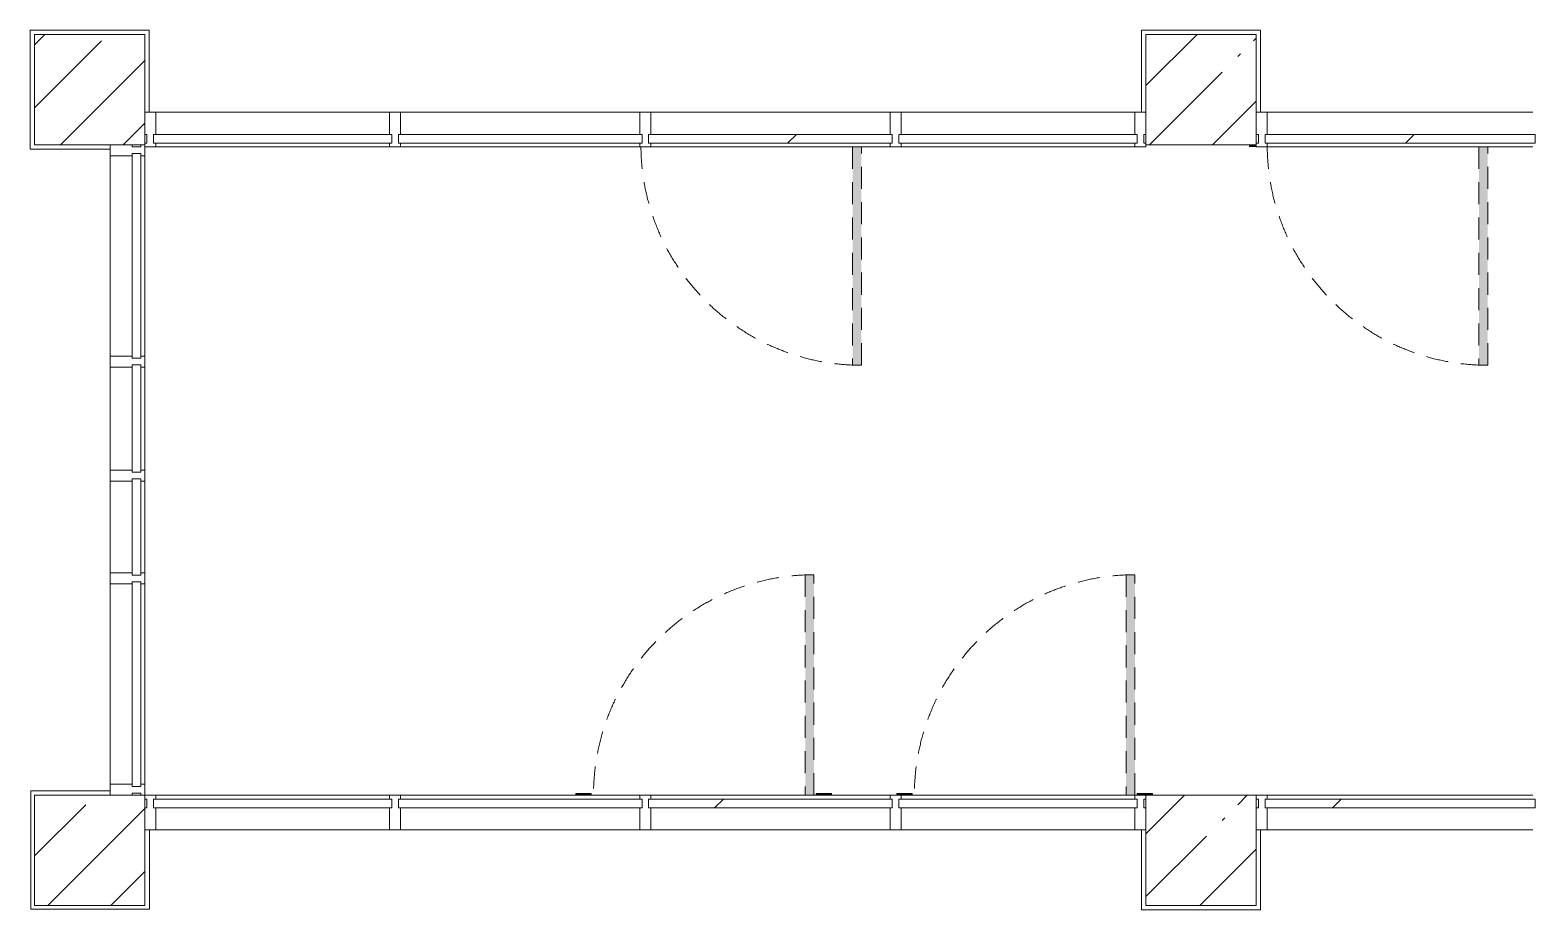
# Model space of a CAD drawing. Header units: millimetres. Extents: x 81382 to 274764, y -8553 to 29000.
# Drawn here: x 221274 to 228089, y 15130 to 19120 of the extents above; entities that cross this region are included whole.
import ezdxf

# ---------------------------------------------------------------- set-up
doc = ezdxf.new("R2010")
doc.units = ezdxf.units.MM
doc.linetypes.add('200_ШТРИХ__ш1_п0_6_', pattern=[160, 100, -60])
for name, color, linetype, lineweight in [('A-DETL-MBND-1', 7, '200_ШТРИХ__ш1_п0_6_', 9), ('A-GLAZ-CURT-2', 7, 'Continuous', 5), ('A-GLAZ-CWMG-2', 7, 'Continuous', 5), ('S-COLS-1', 7, 'Continuous', 5)]:
    doc.layers.add(name, color=color, linetype=linetype, lineweight=lineweight)
doc.layers.add('A-FLOR-2', color=7, linetype='Continuous', lineweight=5, true_color=0xaaaaaa)

# ---------------------------------------------------------------- blocks, each defined once
blk = doc.blocks.new('110_Дверь_СКБ_1Ст_Внутренняя1 - Д-4 1100x2100h_су мгн-V228-3_9_3_птичка')
at = {"layer": 'A-DETL-MBND-1'}
for points in [[(-447.5, 1100), (-487.5, 1100), (-487.5, 110), (-447.5, 110), (-447.5, 537.6)], [(562.5, 108), (562.5, 100), (592.5, 100), (592.5, 108)]]:
    blk.add_hatch(color=256, dxfattribs=at).paths.add_polyline_path(points)
for p, q in [((-487.5, 1100), (-487.5, 110)), ((-447.5, 1100), (-487.5, 1100)), ((-447.5, 110), (-447.5, 1100)), ((592.5, 108), (562.5, 108)), ((592.5, 100), (592.5, 108))]:
    blk.add_line(p, q, dxfattribs=at)
blk.add_arc((-487.5, 100), 1000, 0.57956, 90, dxfattribs=at)
blk = doc.blocks.new('110_Дверь_СКБ_1Ст_Внутренняя1 - Д-4 1100x2100h_су мгн-V229-3_9_3_птичка')
at = {"layer": 'A-DETL-MBND-1'}
blk.add_hatch(color=256, dxfattribs=at).paths.add_polyline_path([(-447.5, 1100), (-487.5, 1100), (-487.5, 110), (-447.5, 110), (-447.5, 537.6)])
for p, q in [((-487.5, 1100), (-487.5, 110)), ((-447.5, 1100), (-487.5, 1100)), ((-447.5, 110), (-447.5, 1100))]:
    blk.add_line(p, q, dxfattribs=at)
blk.add_arc((-487.5, 100), 1000, 0.57956, 90, dxfattribs=at)
blk = doc.blocks.new('BSC_Колонна _Прямоугольная - 500х500-V244-3_9_3_птичка')
at = {"layer": 'S-COLS-1'}
h = blk.add_hatch(dxfattribs=at)
h.set_pattern_fill('FP_121', color=256, style=0, pattern_type=2)
h.set_pattern_definition([(45, (-73790, -15400), (-285.1231, 285.1231), []), (45, (-73504.88, -15400), (-285.1231, 285.1231), [504.031, -100.806, 16.764, -84.042])])
h.paths.add_polyline_path([(-250, -250), (250, -250), (250, 250), (-250, 250)])
for p, q in [((250, 250), (-250, 250)), ((-250, 250), (-250, -250)), ((250, -250), (250, 250)), ((-250, -250), (250, -250))]:
    blk.add_line(p, q, dxfattribs=at)
blk = doc.blocks.new('BSC_Колонна _Прямоугольная - 500х500-V245-3_9_3_птичка')
at = {"layer": 'S-COLS-1'}
h = blk.add_hatch(dxfattribs=at)
h.set_pattern_fill('FP_122', color=256, style=0, pattern_type=2)
h.set_pattern_definition([(45, (-78830, -15400), (-285.1231, 285.1231), []), (45, (-78544.88, -15400), (-285.1231, 285.1231), [504.031, -100.806, 16.764, -84.042])])
h.paths.add_polyline_path([(-250, -250), (250, -250), (250, 250), (-250, 250)])
for p, q in [((250, 250), (-250, 250)), ((-250, 250), (-250, -250)), ((250, -250), (250, 250)), ((-250, -250), (250, -250))]:
    blk.add_line(p, q, dxfattribs=at)
blk = doc.blocks.new('110_Дверь_СКБ_1Ст_Внутренняя1 - Д-4 _л_ 1100x2100h_су мгн-32399984-3_9_3_птичка')
at = {"layer": 'A-DETL-MBND-1'}
for points in [[(472.5, 40), (512.5, 40), (512.5, 1040), (472.5, 1040), (472.5, 108)], [(-547.5, 40), (-497.5, 40), (-497.5, 48), (-567.5, 48), (-567.5, 40), (-557.5, 40)], [(562.5, 40), (592.5, 40), (592.5, 48), (522.5, 48), (522.5, 40), (552.5, 40)]]:
    blk.add_hatch(color=256, dxfattribs=at).paths.add_polyline_path(points)
for p, q in [((512.5, 1040), (472.5, 1040)), ((472.5, 1040), (472.5, 40)), ((512.5, 40), (512.5, 1040)), ((-497.5, 48), (-567.5, 48)), ((-567.5, 48), (-567.5, 40)), ((-497.5, 40), (-497.5, 48)), ((592.5, 48), (522.5, 48)), ((522.5, 48), (522.5, 40)), ((592.5, 40), (592.5, 48))]:
    blk.add_line(p, q, dxfattribs=at)
blk.add_arc((512.5, 40), 1000, 90, 180, dxfattribs=at)
blk = doc.blocks.new('Системная панель - Стекло - 40мм-23562586-3_9_3_птичка')
at = {"layer": 'A-GLAZ-CURT-2'}
for p, q in [((464.2, 0), (-464.2, 0)), ((-464.2, 0), (-464.2, -40)), ((-464.2, -40), (464.2, -40)), ((464.2, -40), (464.2, 0))]:
    blk.add_line(p, q, dxfattribs=at)
blk = doc.blocks.new('Системная панель - Стекло - 40мм-24234994-3_9_3_птичка')
at = {"layer": 'A-GLAZ-CURT-2'}
for p, q in [((243.3, 0), (-243.3, 0)), ((-243.3, 0), (-243.3, -40)), ((243.3, -40), (243.3, 0)), ((-243.3, -40), (243.3, -40))]:
    blk.add_line(p, q, dxfattribs=at)
blk = doc.blocks.new('Прямоугольный импост - Импост структурный с накладкой - 160мм Темный-31239176-3_9_3_птичка')
at = {"layer": 'A-GLAZ-CWMG-2'}
for p, q in [((73883, 17641.7), (73883, 18550)), ((74040, 17641.7), (74040, 18550))]:
    blk.add_line(p, q, dxfattribs=at)
blk = doc.blocks.new('Прямоугольный импост - Импост структурный с накладкой - 160мм Темный-31239177-3_9_3_птичка')
at = {"layer": 'A-GLAZ-CWMG-2'}
for p, q in [((73883, 17125), (73883, 17591.7)), ((74040, 17125), (74040, 17591.7))]:
    blk.add_line(p, q, dxfattribs=at)
blk = doc.blocks.new('Прямоугольный импост - Импост структурный с накладкой - 160мм Темный-31239202-3_9_3_птичка')
at = {"layer": 'A-GLAZ-CWMG-2'}
for p, q in [((-50, 40), (-50, 140)), ((-50, 140), (0, 140)), ((-40, 40), (-50, 40)), ((-50, -17), (-50, 0)), ((-50, 0), (-40, 0)), ((-40, 0), (-40, 40)), ((-10, 40), (-10, 0)), ((0, 40), (-10, 40)), ((-10, 0), (0, 0)), ((0, -17), (-50, -17))]:
    blk.add_line(p, q, dxfattribs=at)
blk = doc.blocks.new('Прямоугольный импост - Импост структурный с накладкой - 160мм Темный-31239205-3_9_3_птичка')
at = {"layer": 'A-GLAZ-CWMG-2'}
for p, q in [((0, 140), (-50, 140)), ((-50, 140), (-50, 40)), ((-50, 40), (-40, 40)), ((-40, 0), (-50, 0)), ((-50, 0), (-50, -17)), ((-40, 40), (-40, 0)), ((-10, 0), (-10, 40)), ((-10, 40), (0, 40)), ((0, 0), (-10, 0)), ((-50, -17), (0, -17))]:
    blk.add_line(p, q, dxfattribs=at)
blk = doc.blocks.new('Прямоугольный импост - Импост структурный с накладкой - 160мм Темный-31239180-3_9_3_птичка')
at = {"layer": 'A-GLAZ-CWMG-2'}
for p, q in [((-25, 40), (-25, 140)), ((-25, 140), (25, 140)), ((25, 140), (25, 40)), ((-15, 40), (-25, 40)), ((-25, -17), (-25, 0)), ((-25, 0), (-15, 0)), ((-15, 0), (-15, 40)), ((15, 40), (15, 0)), ((25, 40), (15, 40)), ((15, 0), (25, 0)), ((25, 0), (25, -17)), ((25, -17), (-25, -17))]:
    blk.add_line(p, q, dxfattribs=at)
blk = doc.blocks.new('110_Дверь_СКБ_1Ст_Внутренняя1 - Д-5 _л_ 1100x2100h_су мгн EIW30-32897889-3_9_3_птичка')
at = {"layer": 'A-DETL-MBND-1'}
for points in [[(472.5, 40), (512.5, 40), (512.5, 1040), (472.5, 1040), (472.5, 238.6)], [(-567.5, 40), (-497.5, 40), (-497.5, 48), (-567.5, 48)], [(522.5, 40), (592.5, 40), (592.5, 48), (522.5, 48)]]:
    blk.add_hatch(color=256, dxfattribs=at).paths.add_polyline_path(points)
for p, q in [((512.5, 1040), (472.5, 1040)), ((472.5, 1040), (472.5, 40)), ((512.5, 40), (512.5, 1040)), ((-497.5, 48), (-567.5, 48)), ((-567.5, 48), (-567.5, 40)), ((-497.5, 40), (-497.5, 48)), ((592.5, 48), (522.5, 48)), ((522.5, 48), (522.5, 40)), ((592.5, 40), (592.5, 48))]:
    blk.add_line(p, q, dxfattribs=at)
blk.add_arc((512.5, 40), 1000, 90, 180, dxfattribs=at)
blk = doc.blocks.new('BSC_Колонна _Прямоугольная - 500х500-V297-3_9_3_птичка')
at = {"layer": 'S-COLS-1'}
h = blk.add_hatch(dxfattribs=at)
h.set_pattern_fill('FP_128', color=256, style=0, pattern_type=2)
h.set_pattern_definition([(45, (-73790, -18850), (-285.1231, 285.1231), []), (45, (-73504.88, -18850), (-285.1231, 285.1231), [504.031, -100.806, 16.764, -84.042])])
h.paths.add_polyline_path([(-141.4, -250), (250, -250), (250, 250), (-250, 250), (-250, -250)])
for p, q in [((250, 250), (-250, 250)), ((-250, 250), (-250, -250)), ((250, -250), (250, 250)), ((-250, -250), (250, -250))]:
    blk.add_line(p, q, dxfattribs=at)
blk = doc.blocks.new('BSC_Колонна _Прямоугольная - 500х500-V298-3_9_3_птичка')
at = {"layer": 'S-COLS-1'}
h = blk.add_hatch(dxfattribs=at)
h.set_pattern_fill('FP_129', color=256, style=0, pattern_type=2)
h.set_pattern_definition([(45, (-78830, -18850), (-285.1231, 285.1231), []), (45, (-78544.88, -18850), (-285.1231, 285.1231), [504.031, -100.806, 16.764, -84.042])])
h.paths.add_polyline_path([(-250, -250), (250, -250), (250, 250), (-250, 250), (-250, -109.1)])
for p, q in [((250, 250), (-250, 250)), ((-250, 250), (-250, -250)), ((250, -250), (250, 250)), ((-250, -250), (250, -250))]:
    blk.add_line(p, q, dxfattribs=at)
blk = doc.blocks.new('Системная панель - Стекло - 40мм-24234969-3_9_3_птичка')
at = {"layer": 'A-GLAZ-CURT-2'}
for p, q in [((540, 40), (-540, 40)), ((-540, 40), (-540, 0)), ((-540, 0), (540, 0)), ((540, 0), (540, 40))]:
    blk.add_line(p, q, dxfattribs=at)
blk = doc.blocks.new('Прямоугольный импост - Импост структурный с накладкой - 160мм-23562401-3_9_3_птичка')
at = {"layer": 'A-GLAZ-CWMG-2'}
for p, q in [((75150, 18747), (74090, 18747)), ((75150, 18590), (74090, 18590))]:
    blk.add_line(p, q, dxfattribs=at)
blk = doc.blocks.new('Прямоугольный импост - Импост структурный с накладкой - 160мм-23618922-3_9_3_птичка')
at = {"layer": 'A-GLAZ-CWMG-2'}
for p, q in [((-50, 0), (-50, 17)), ((-50, 17), (0, 17)), ((-40, 0), (-50, 0)), ((-40, -40), (-40, 0)), ((0, 0), (-10, 0)), ((-10, 0), (-10, -40)), ((0, 17), (0, 7)), ((-50, -140), (-50, -40)), ((-50, -40), (-40, -40)), ((-10, -40), (0, -40)), ((0, -140), (-50, -140))]:
    blk.add_line(p, q, dxfattribs=at)
blk = doc.blocks.new('Прямоугольный импост - Импост структурный с накладкой - 160мм-23618923-3_9_3_птичка')
at = {"layer": 'A-GLAZ-CWMG-2'}
for p, q in [((0, 17), (-50, 17)), ((-50, 17), (-50, 0)), ((-50, 0), (-40, 0)), ((-40, 0), (-40, -40)), ((-10, -40), (-10, 0)), ((-10, 0), (0, 0)), ((0, 7), (0, 17)), ((-40, -40), (-50, -40)), ((-50, -40), (-50, -140)), ((0, -40), (-10, -40)), ((-50, -140), (0, -140))]:
    blk.add_line(p, q, dxfattribs=at)
blk = doc.blocks.new('Системная панель - Стекло - 40мм-24234970-3_9_3_птичка')
at = {"layer": 'A-GLAZ-CURT-2'}
h = blk.add_hatch(dxfattribs=at)
h.set_pattern_fill('FP_132', color=256, style=0, pattern_type=2)
h.set_pattern_definition([(45, (-77377.5, -18107), (-1414.214, 1414.214), [1000, -3000]), (45, (-78377.5, -18607), (-1414.214, 1414.214), [3000, -1000]), (45, (-76377.5, -19107), (-1414.214, 1414.214), [1000, -3000])])
h.paths.add_polyline_path([(552.5, 0), (552.5, 40), (-552.5, 40), (-552.5, 0), (499.9, 0)])
for p, q in [((552.5, 40), (-552.5, 40)), ((-552.5, 40), (-552.5, 0)), ((-552.5, 0), (552.5, 0)), ((552.5, 0), (552.5, 40))]:
    blk.add_line(p, q, dxfattribs=at)
blk = doc.blocks.new('Прямоугольный импост - Импост структурный с накладкой - 160мм-23562410-3_9_3_птичка')
at = {"layer": 'A-GLAZ-CWMG-2'}
for p, q in [((77420, 18747), (76335, 18747)), ((77420, 18590), (76335, 18590))]:
    blk.add_line(p, q, dxfattribs=at)
blk = doc.blocks.new('Прямоугольный импост - Импост структурный с накладкой - 160мм-23618920-3_9_3_птичка')
at = {"layer": 'A-GLAZ-CWMG-2'}
for p, q in [((-25, 0), (-25, 17)), ((-25, 17), (25, 17)), ((-15, 0), (-25, 0)), ((-15, -40), (-15, 0)), ((25, 0), (15, 0)), ((15, 0), (15, -40)), ((25, 17), (25, 0)), ((-25, -140), (-25, -40)), ((-25, -40), (-15, -40)), ((15, -40), (25, -40)), ((25, -40), (25, -140)), ((25, -140), (-25, -140))]:
    blk.add_line(p, q, dxfattribs=at)
blk = doc.blocks.new('Системная панель - Стекло - 40мм-30335137-3_9_3_птичка')
at = {"layer": 'A-GLAZ-CURT-2'}
for p, q in [((540, 0), (-540, 0)), ((-540, 0), (-540, -40)), ((540, -40), (540, 0)), ((-540, -40), (540, -40))]:
    blk.add_line(p, q, dxfattribs=at)
blk = doc.blocks.new('Прямоугольный импост - Импост структурный с накладкой - 160мм-23562329-3_9_3_птичка')
at = {"layer": 'A-GLAZ-CWMG-2'}
for p, q in [((75150, 15650), (74090, 15650)), ((75150, 15493), (74090, 15493))]:
    blk.add_line(p, q, dxfattribs=at)
blk = doc.blocks.new('Прямоугольный импост - Импост структурный с накладкой - 160мм-30335138-3_9_3_птичка')
at = {"layer": 'A-GLAZ-CWMG-2'}
for p, q in [((-50, 40), (-50, 140)), ((-50, 140), (0, 140)), ((-40, 40), (-50, 40)), ((-50, -17), (-50, 0)), ((-50, 0), (-40, 0)), ((-40, 0), (-40, 40)), ((-10, 40), (-10, 0)), ((0, 40), (-10, 40)), ((-10, 0), (0, 0)), ((0, -17), (-50, -17))]:
    blk.add_line(p, q, dxfattribs=at)
blk = doc.blocks.new('Прямоугольный импост - Импост структурный с накладкой - 160мм-30335139-3_9_3_птичка')
at = {"layer": 'A-GLAZ-CWMG-2'}
for p, q in [((0, 140), (-50, 140)), ((-50, 140), (-50, 40)), ((-50, 40), (-40, 40)), ((-40, 0), (-50, 0)), ((-50, 0), (-50, -17)), ((-40, 40), (-40, 0)), ((-10, 0), (-10, 40)), ((-10, 40), (0, 40)), ((0, 0), (-10, 0)), ((-50, -17), (0, -17))]:
    blk.add_line(p, q, dxfattribs=at)
blk = doc.blocks.new('Системная панель - Стекло - 40мм-30335140-3_9_3_птичка')
at = {"layer": 'A-GLAZ-CURT-2'}
h = blk.add_hatch(dxfattribs=at)
h.set_pattern_fill('FP_133', color=256, style=0, pattern_type=2)
h.set_pattern_definition([(45, (-77377.5, -15133), (-1414.214, 1414.214), [1000, -3000]), (45, (-78377.5, -15633), (-1414.214, 1414.214), [3000, -1000]), (45, (-76377.5, -16133), (-1414.214, 1414.214), [1000, -3000])])
h.paths.add_polyline_path([(552.5, -40), (552.5, 0), (-552.5, 0), (-552.5, -40), (499.9, -40)])
for p, q in [((552.5, 0), (-552.5, 0)), ((-552.5, 0), (-552.5, -40)), ((552.5, -40), (552.5, 0)), ((-552.5, -40), (552.5, -40))]:
    blk.add_line(p, q, dxfattribs=at)
blk = doc.blocks.new('Прямоугольный импост - Импост структурный с накладкой - 160мм-23562331-3_9_3_птичка')
at = {"layer": 'A-GLAZ-CWMG-2'}
for p, q in [((77420, 15650), (76335, 15650)), ((77420, 15493), (76335, 15493))]:
    blk.add_line(p, q, dxfattribs=at)
blk = doc.blocks.new('Прямоугольный импост - Импост структурный с накладкой - 160мм-30335135-3_9_3_птичка')
at = {"layer": 'A-GLAZ-CWMG-2'}
for p, q in [((-25, 40), (-25, 140)), ((-25, 140), (25, 140)), ((25, 140), (25, 40)), ((-15, 40), (-25, 40)), ((-25, -17), (-25, 0)), ((-25, 0), (-15, 0)), ((-15, 0), (-15, 40)), ((15, 40), (15, 0)), ((25, 40), (15, 40)), ((15, 0), (25, 0)), ((25, 0), (25, -17)), ((25, -17), (-25, -17))]:
    blk.add_line(p, q, dxfattribs=at)
blk = doc.blocks.new('Системная панель - Стекло - 40мм-30335156-3_9_3_птичка')
at = {"layer": 'A-GLAZ-CURT-2'}
h = blk.add_hatch(dxfattribs=at)
h.set_pattern_fill('FP_134', color=256, style=0, pattern_type=2)
h.set_pattern_definition([(45, (-80232.5, -15133), (-1414.214, 1414.214), [1000, -3000]), (45, (-81232.5, -15633), (-1414.214, 1414.214), [3000, -1000]), (45, (-79232.5, -16133), (-1414.214, 1414.214), [1000, -3000])])
h.paths.add_polyline_path([(612.5, -40), (612.5, 0), (-612.5, 0), (-612.5, -40), (-490.7, -40)])
for p, q in [((612.5, 0), (-612.5, 0)), ((-612.5, 0), (-612.5, -40)), ((-612.5, -40), (612.5, -40)), ((612.5, -40), (612.5, 0))]:
    blk.add_line(p, q, dxfattribs=at)
blk = doc.blocks.new('Прямоугольный импост - Импост структурный с накладкой - 160мм-23562106-3_9_3_птичка')
at = {"layer": 'A-GLAZ-CWMG-2'}
for p, q in [((80335, 15650), (79130, 15650)), ((80335, 15493), (79130, 15493))]:
    blk.add_line(p, q, dxfattribs=at)
blk = doc.blocks.new('Системная панель - Стекло - 40мм-23618921-3_9_3_птичка')
at = {"layer": 'A-GLAZ-CURT-2'}
h = blk.add_hatch(dxfattribs=at)
h.set_pattern_fill('FP_136', color=256, style=0, pattern_type=2)
h.set_pattern_definition([(45, (-80232.5, -18107), (-1414.214, 1414.214), [1000, -3000]), (45, (-81232.5, -18607), (-1414.214, 1414.214), [3000, -1000]), (45, (-79232.5, -19107), (-1414.214, 1414.214), [1000, -3000])])
h.paths.add_polyline_path([(612.5, 0), (612.5, 40), (-612.5, 40), (-612.5, 0), (-490.7, 0)])
for p, q in [((612.5, 40), (-612.5, 40)), ((-612.5, 40), (-612.5, 0)), ((612.5, 0), (612.5, 40)), ((-612.5, 0), (612.5, 0))]:
    blk.add_line(p, q, dxfattribs=at)
blk = doc.blocks.new('Прямоугольный импост - Импост структурный с накладкой - 160мм-23562040-3_9_3_птичка')
at = {"layer": 'A-GLAZ-CWMG-2'}
for p, q in [((80335, 18747), (79130, 18747)), ((80335, 18590), (79130, 18590))]:
    blk.add_line(p, q, dxfattribs=at)
blk = doc.blocks.new('Системная панель - Стекло - 40мм-V324-3_9_3_птичка')
at = {"layer": 'A-GLAZ-CURT-2'}
for p, q in [((552.5, 40), (-552.5, 40)), ((-552.5, 40), (-552.5, 0)), ((-552.5, 0), (552.5, 0)), ((552.5, 0), (552.5, 40))]:
    blk.add_line(p, q, dxfattribs=at)
blk = doc.blocks.new('Системная панель - Стекло - 40мм-V325-3_9_3_птичка')
at = {"layer": 'A-GLAZ-CURT-2'}
h = blk.add_hatch(dxfattribs=at)
h.set_pattern_fill('FP_157', color=256, style=0, pattern_type=2)
h.set_pattern_definition([(45, (-76242.5, -15133), (-1414.214, 1414.214), [1000, -3000]), (45, (-77242.5, -15633), (-1414.214, 1414.214), [3000, -1000]), (45, (-75242.5, -16133), (-1414.214, 1414.214), [1000, -3000])])
h.paths.add_polyline_path([(552.5, -40), (552.5, 0), (-552.5, 0), (-552.5, -40), (-229.5, -40)])
for p, q in [((552.5, 0), (-552.5, 0)), ((-552.5, 0), (-552.5, -40)), ((552.5, -40), (552.5, 0)), ((-552.5, -40), (552.5, -40))]:
    blk.add_line(p, q, dxfattribs=at)
blk = doc.blocks.new('Прямоугольный импост - Импост структурный с накладкой - 160мм-23562332-3_9_3_птичка')
at = {"layer": 'A-GLAZ-CWMG-2'}
for p, q in [((76285, 15650), (75200, 15650)), ((76285, 15493), (75200, 15493))]:
    blk.add_line(p, q, dxfattribs=at)
blk = doc.blocks.new('Прямоугольный импост - Импост структурный с накладкой - 160мм-30335136-3_9_3_птичка')
at = {"layer": 'A-GLAZ-CWMG-2'}
for p, q in [((-25, 40), (-25, 140)), ((-25, 140), (25, 140)), ((25, 140), (25, 40)), ((-15, 40), (-25, 40)), ((-25, -17), (-25, 0)), ((-25, 0), (-15, 0)), ((-15, 0), (-15, 40)), ((15, 40), (15, 0)), ((25, 40), (15, 40)), ((15, 0), (25, 0)), ((25, 0), (25, -17)), ((25, -17), (-25, -17))]:
    blk.add_line(p, q, dxfattribs=at)
blk = doc.blocks.new('Системная панель - Стекло - 40мм-V326-3_9_3_птичка')
at = {"layer": 'A-GLAZ-CURT-2'}
for p, q in [((540, 0), (-540, 0)), ((-540, 0), (-540, -40)), ((540, -40), (540, 0)), ((-540, -40), (540, -40))]:
    blk.add_line(p, q, dxfattribs=at)
blk = doc.blocks.new('Прямоугольный импост - Импост структурный с накладкой - 160мм-23562335-3_9_3_птичка')
at = {"layer": 'A-GLAZ-CWMG-2'}
for p, q in [((78530, 15650), (77470, 15650)), ((78530, 15493), (77470, 15493))]:
    blk.add_line(p, q, dxfattribs=at)
blk = doc.blocks.new('Системная панель - Стекло - 40мм-V327-3_9_3_птичка')
at = {"layer": 'A-GLAZ-CURT-2'}
for p, q in [((540, 40), (-540, 40)), ((-540, 40), (-540, 0)), ((-540, 0), (540, 0)), ((540, 0), (540, 40))]:
    blk.add_line(p, q, dxfattribs=at)
blk = doc.blocks.new('Системная панель - Стекло - 40мм-23562590-3_9_3_птичка')
at = {"layer": 'A-GLAZ-CURT-2'}
h = blk.add_hatch(dxfattribs=at)
h.set_pattern_fill('FP_158', color=256, style=0, pattern_type=2)
h.set_pattern_definition([(135, (15654.2, -74523), (-1414.214, -1414.214), [1000, -3000]), (135, (16154.2, -75523), (-1414.214, -1414.214), [3000, -1000]), (135, (16654.2, -73523), (-1414.214, -1414.214), [1000, -3000])])
h.paths.add_polyline_path([(464.2, 0), (-464.2, 0), (-464.2, -40), (464.2, -40)])
for p, q in [((464.2, 0), (-464.2, 0)), ((-464.2, 0), (-464.2, -40)), ((464.2, -40), (464.2, 0)), ((-464.2, -40), (464.2, -40))]:
    blk.add_line(p, q, dxfattribs=at)
blk = doc.blocks.new('Системная панель - Стекло - 40мм-24234995-3_9_3_птичка')
at = {"layer": 'A-GLAZ-CURT-2'}
for p, q in [((218.3, 0), (-218.3, 0)), ((-218.3, 0), (-218.3, -40)), ((218.3, -40), (218.3, 0)), ((-218.3, -40), (218.3, -40))]:
    blk.add_line(p, q, dxfattribs=at)
blk = doc.blocks.new('Прямоугольный импост - Импост структурный с накладкой - 160мм Темный-31239183-3_9_3_птичка')
at = {"layer": 'A-GLAZ-CWMG-2'}
for p, q in [((73883, 16658.3), (73883, 17075)), ((74040, 16658.3), (74040, 17075))]:
    blk.add_line(p, q, dxfattribs=at)

msp = doc.modelspace()

# ---------------------------------------------------------------- linework, layer by layer
at = {"layer": 'A-FLOR-2'}
for p, q in [((221273.8, 18580), (221273.8, 19120)), ((221273.8, 19120), (221813.8, 19120)), ((221813.8, 19120), (221813.8, 18747)), ((226313.8, 18747), (226313.8, 19120)), ((226313.8, 19120), (226853.8, 19120)), ((226853.8, 19120), (226853.8, 18747)), ((221636.8, 18580), (221273.8, 18580)), ((221276.8, 15133), (221276.8, 15670)), ((221276.8, 15670), (221636.8, 15670)), ((221814.8, 15493), (221814.8, 15133)), ((226313.8, 15130), (226313.8, 15493)), ((226853.8, 15493), (226853.8, 15130)), ((221814.8, 15133), (221276.8, 15133)), ((226853.8, 15130), (226313.8, 15130))]:
    msp.add_line(p, q, dxfattribs=at)

# ---------------------------------------------------------------- block references
at = {"layer": 'A-DETL-MBND-1', "rotation": 180}
for name, p in [('110_Дверь_СКБ_1Ст_Внутренняя1 - Д-4 1100x2100h_су мгн-V229-3_9_3_птичка', (224556.3, 18700)), ('110_Дверь_СКБ_1Ст_Внутренняя1 - Д-4 1100x2100h_су мгн-V228-3_9_3_птичка', (227396.3, 18700))]:
    msp.add_blockref(name, p, dxfattribs=at)
at = {"layer": 'A-DETL-MBND-1'}
for name, p in [('110_Дверь_СКБ_1Ст_Внутренняя1 - Д-5 _л_ 1100x2100h_су мгн EIW30-32897889-3_9_3_птичка', (224316.1, 15610)), ('110_Дверь_СКБ_1Ст_Внутренняя1 - Д-4 _л_ 1100x2100h_су мгн-32399984-3_9_3_птичка', (225771.3, 15610))]:
    msp.add_blockref(name, p, dxfattribs=at)
at = {"layer": 'A-GLAZ-CURT-2'}
for name, p in [('Системная панель - Стекло - 40мм-24234969-3_9_3_птичка', (222373.8, 18607)), ('Системная панель - Стекло - 40мм-V324-3_9_3_птичка', (223496.3, 18607)), ('Системная панель - Стекло - 40мм-24234970-3_9_3_птичка', (224631.3, 18607)), ('Системная панель - Стекло - 40мм-V327-3_9_3_птичка', (225753.8, 18607)), ('Системная панель - Стекло - 40мм-23618921-3_9_3_птичка', (227486.3, 18607)), ('Системная панель - Стекло - 40мм-30335137-3_9_3_птичка', (222373.8, 15633)), ('Системная панель - Стекло - 40мм-V325-3_9_3_птичка', (223496.3, 15633)), ('Системная панель - Стекло - 40мм-30335140-3_9_3_птичка', (224631.3, 15633)), ('Системная панель - Стекло - 40мм-V326-3_9_3_птичка', (225753.8, 15633)), ('Системная панель - Стекло - 40мм-30335156-3_9_3_птичка', (227486.3, 15633))]:
    msp.add_blockref(name, p, dxfattribs=at)
at = {"layer": 'A-GLAZ-CURT-2', "rotation": 269.9999999999998}
for name, p in [('Системная панель - Стекло - 40мм-23562586-3_9_3_птичка', (221776.8, 18095.8)), ('Системная панель - Стекло - 40мм-24234994-3_9_3_птичка', (221776.8, 17358.3)), ('Системная панель - Стекло - 40мм-24234995-3_9_3_птичка', (221776.8, 16866.7)), ('Системная панель - Стекло - 40мм-23562590-3_9_3_птичка', (221776.8, 16154.2))]:
    msp.add_blockref(name, p, dxfattribs=at)
at = {"layer": 'A-GLAZ-CWMG-2'}
for name, p, rotation in [('Прямоугольный импост - Импост структурный с накладкой - 160мм-23618923-3_9_3_птичка', (221793.8, 18607), 180), ('Прямоугольный импост - Импост структурный с накладкой - 160мм-23618923-3_9_3_птичка', (226833.8, 18607), 180), ('Прямоугольный импост - Импост структурный с накладкой - 160мм Темный-31239205-3_9_3_птичка', (221776.8, 18600), 89.99999999999984), ('Прямоугольный импост - Импост структурный с накладкой - 160мм-30335139-3_9_3_птичка', (221793.8, 15633), 180), ('Прямоугольный импост - Импост структурный с накладкой - 160мм-30335139-3_9_3_птичка', (226833.8, 15633), 180)]:
    msp.add_blockref(name, p, dxfattribs=dict(at, rotation=rotation))
for name, p in [('Прямоугольный импост - Импост структурный с накладкой - 160мм-23562401-3_9_3_птичка', (147753.8, 0)), ('Прямоугольный импост - Импост структурный с накладкой - 160мм-23562410-3_9_3_птичка', (146618.8, 0)), ('Прямоугольный импост - Импост структурный с накладкой - 160мм-23562410-3_9_3_птичка', (147753.8, 0)), ('Прямоугольный импост - Импост структурный с накладкой - 160мм-23562401-3_9_3_птичка', (151133.8, 0)), ('Прямоугольный импост - Импост структурный с накладкой - 160мм-23562040-3_9_3_птичка', (147753.8, 0)), ('Прямоугольный импост - Импост структурный с накладкой - 160мм Темный-31239176-3_9_3_птичка', (147753.8, 0)), ('Прямоугольный импост - Импост структурный с накладкой - 160мм Темный-31239177-3_9_3_птичка', (147753.8, 0)), ('Прямоугольный импост - Импост структурный с накладкой - 160мм Темный-31239183-3_9_3_птичка', (147753.8, 0)), ('Прямоугольный импост - Импост структурный с накладкой - 160мм Темный-31239176-3_9_3_птичка', (147753.8, -1941.7)), ('Прямоугольный импост - Импост структурный с накладкой - 160мм-23562329-3_9_3_птичка', (147753.8, 0)), ('Прямоугольный импост - Импост структурный с накладкой - 160мм-23562332-3_9_3_птичка', (147753.8, 0)), ('Прямоугольный импост - Импост структурный с накладкой - 160мм-23562331-3_9_3_птичка', (147753.8, 0)), ('Прямоугольный импост - Импост структурный с накладкой - 160мм-23562335-3_9_3_птичка', (147753.8, 0)), ('Прямоугольный импост - Импост структурный с накладкой - 160мм-23562106-3_9_3_птичка', (147753.8, 0))]:
    msp.add_blockref(name, p, dxfattribs=at)
at = {"layer": 'A-GLAZ-CWMG-2', "extrusion": (0, 0, -1)}
for name, p, rotation in [('Прямоугольный импост - Импост структурный с накладкой - 160мм-23618920-3_9_3_птичка', (-222928.8, 18607), 180), ('Прямоугольный импост - Импост структурный с накладкой - 160мм-23618920-3_9_3_птичка', (-224063.8, 18607), 180), ('Прямоугольный импост - Импост структурный с накладкой - 160мм-23618920-3_9_3_птичка', (-225198.8, 18607), 180), ('Прямоугольный импост - Импост структурный с накладкой - 160мм-23618922-3_9_3_птичка', (-226333.8, 18607), 180), ('Прямоугольный импост - Импост структурный с накладкой - 160мм Темный-31239180-3_9_3_птичка', (-221776.8, 17616.7), 270.0000000000002), ('Прямоугольный импост - Импост структурный с накладкой - 160мм Темный-31239180-3_9_3_птичка', (-221776.8, 17100), 270.0000000000002), ('Прямоугольный импост - Импост структурный с накладкой - 160мм Темный-31239180-3_9_3_птичка', (-221776.8, 16633.3), 270.0000000000002), ('Прямоугольный импост - Импост структурный с накладкой - 160мм Темный-31239202-3_9_3_птичка', (-221776.8, 15650), 270.0000000000002), ('Прямоугольный импост - Импост структурный с накладкой - 160мм-30335136-3_9_3_птичка', (-222928.8, 15633), 180), ('Прямоугольный импост - Импост структурный с накладкой - 160мм-30335135-3_9_3_птичка', (-224063.8, 15633), 180), ('Прямоугольный импост - Импост структурный с накладкой - 160мм-30335136-3_9_3_птичка', (-225198.8, 15633), 180), ('Прямоугольный импост - Импост структурный с накладкой - 160мм-30335138-3_9_3_птичка', (-226333.8, 15633), 180)]:
    msp.add_blockref(name, p, dxfattribs=dict(at, rotation=rotation))
at = {"layer": 'S-COLS-1'}
for name, p in [('BSC_Колонна _Прямоугольная - 500х500-V297-3_9_3_птичка', (221543.8, 18850)), ('BSC_Колонна _Прямоугольная - 500х500-V298-3_9_3_птичка', (226583.8, 18850)), ('BSC_Колонна _Прямоугольная - 500х500-V244-3_9_3_птичка', (221543.8, 15400)), ('BSC_Колонна _Прямоугольная - 500х500-V245-3_9_3_птичка', (226583.8, 15400))]:
    msp.add_blockref(name, p, dxfattribs=at)

doc.saveas('drawing.dxf')
